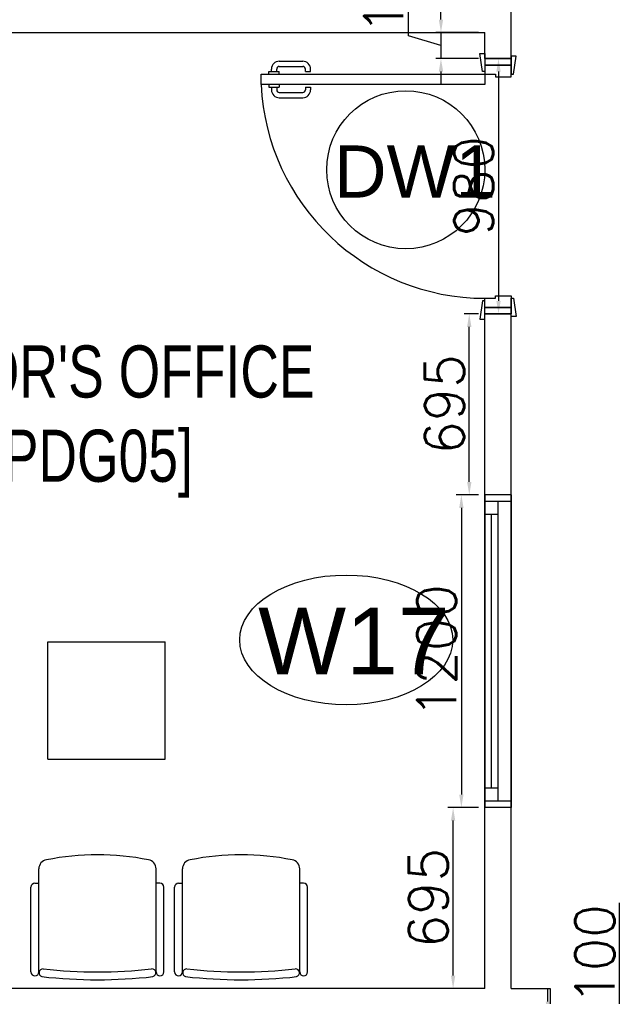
# Model space of a CAD drawing. Header units: millimetres. Extents: x -2143172 to 5255, y -610845 to 279739.
# Drawn here: x -1174450 to -1172144, y -591568 to -587818 of the extents above; entities that cross this region are included whole.
import ezdxf

# ---------------------------------------------------------------- set-up
doc = ezdxf.new("R2010")
doc.units = ezdxf.units.MM
doc.header["$LTSCALE"] = 30
doc.layers.get('0').update_dxf_attribs({"lineweight": 5})
doc.layers.get('Defpoints').update_dxf_attribs({"lineweight": 5})
for name, color, linetype, lineweight in [('72_EGR_BASE_TEXT', 7, 'Continuous', 5), ('Al Window tag', 5, 'Continuous', 5), ('Aluminum', 7, 'Continuous', 5), ('dims.', 152, 'Continuous', 5), ('DTAG', 20, 'Continuous', 9), ('LOADING', 163, 'Continuous', 5), ('Walls', 32, 'Continuous', 5)]:
    doc.layers.add(name, color=color, linetype=linetype, lineweight=lineweight)
doc.layers.add('Wooden Joinery', color=7, linetype='Continuous', lineweight=5, true_color=0x521300)
doc.styles.add('SIMPLEX', font='SIMPLEX.shx', dxfattribs={"height": 150})
doc.styles.add('TTLB-A0-JeddahDP$0$swis721', font='swiss.ttf')
doc.styles.add('X3G_ENTITY_25868A', font='swisscl.ttf', dxfattribs={"height": 200})
doc.styles.add('X3G_ENTITY_258862', font='swisscl.ttf', dxfattribs={"height": 200})
doc.dimstyles.new('Buk', dxfattribs={"dimtxt": 150, "dimasz": 50, "dimexe": 20, "dimexo": 25, "dimgap": 20, "dimtad": 1, "dimdec": 0, "dimrnd": 5, "dimdsep": 46, "dimtxsty": 'SIMPLEX', "dimcen": 0, "dimdle": 20, "dimclrd": 256, "dimclre": 256, "dimclrt": 256, "dimadec": 0, "dimazin": 0, "dimtfac": 0.0075, "dimtdec": 0, "dimtmove": 1, "dimatfit": 2, "dimldrblk": 'ARCHTICK', "dimfxl": 1, "dimtolj": 1, "dimtzin": 0, "dimlwd": -1, "dimlwe": -1, "dimarcsym": 0})

# ---------------------------------------------------------------- blocks, each defined once
blk = doc.blocks.new('*D383')
at = {"layer": 'Defpoints', "color": 0, "transparency": 16777216}
for p in [(-1172786.3, -590843.1), (-1172664, -590843.1), (-1172664, -591538.1)]:
    blk.add_point(p, dxfattribs=at)
at = {"layer": 'dims.', "linetype": 'Continuous', "transparency": 16777216}
for p, q in [((-1172689, -590843.1), (-1172806.3, -590843.1)), ((-1172689, -591538.1), (-1172806.3, -591538.1))]:
    blk.add_line(p, q, dxfattribs=at)
at = {"layer": 'dims.', "transparency": 16777216}
blk.add_line((-1172786.3, -591488.1), (-1172786.3, -590893.1), dxfattribs=at)
for points in [[(-1172794.6, -590893.1), (-1172778, -590893.1), (-1172786.3, -590843.1)], [(-1172794.6, -591488.1), (-1172778, -591488.1), (-1172786.3, -591538.1)]]:
    blk.add_solid(points, dxfattribs=at)
at = {"layer": 'dims.', "transparency": 16777216, "insert": (-1172881.3, -591190.6), "char_height": 150, "attachment_point": 5, "rotation": 90, "style": 'SIMPLEX'}
blk.add_mtext('\\A1;695', dxfattribs=at)
blk = doc.blocks.new('_ArchTick')
at = {"color": 0, "linetype": 'ByBlock', "const_width": 0.15}
blk.add_lwpolyline([(-0.5, -0.5), (0.5, 0.5)], dxfattribs=at)
blk = doc.blocks.new('*D384')
at = {"layer": 'Defpoints', "color": 0, "transparency": 16777216}
for p in [(-1172664, -589643.1), (-1172754.6, -590843.1), (-1172664, -590843.1)]:
    blk.add_point(p, dxfattribs=at)
at = {"layer": 'dims.', "linetype": 'Continuous', "transparency": 16777216}
for p, q in [((-1172689, -589643.1), (-1172774.6, -589643.1)), ((-1172689, -590843.1), (-1172774.6, -590843.1))]:
    blk.add_line(p, q, dxfattribs=at)
at = {"layer": 'dims.', "transparency": 16777216}
blk.add_line((-1172754.6, -589693.1), (-1172754.6, -590793.1), dxfattribs=at)
for points in [[(-1172762.9, -589693.1), (-1172746.2, -589693.1), (-1172754.6, -589643.1)], [(-1172762.9, -590793.1), (-1172746.2, -590793.1), (-1172754.6, -590843.1)]]:
    blk.add_solid(points, dxfattribs=at)
at = {"layer": 'dims.', "transparency": 16777216, "insert": (-1172849.6, -590243.1), "char_height": 150, "attachment_point": 5, "rotation": 90, "style": 'SIMPLEX'}
blk.add_mtext('\\A1;1200', dxfattribs=at)
blk = doc.blocks.new('*D385')
at = {"layer": 'Defpoints', "color": 0, "transparency": 16777216}
for p in [(-1172724.3, -588948.1), (-1172664, -588948.1), (-1172664, -589643.1)]:
    blk.add_point(p, dxfattribs=at)
at = {"layer": 'dims.', "linetype": 'Continuous', "transparency": 16777216}
for p, q in [((-1172689, -588948.1), (-1172744.3, -588948.1)), ((-1172689, -589643.1), (-1172744.3, -589643.1))]:
    blk.add_line(p, q, dxfattribs=at)
at = {"layer": 'dims.', "transparency": 16777216}
blk.add_line((-1172724.3, -589593.1), (-1172724.3, -588998.1), dxfattribs=at)
for points in [[(-1172732.6, -588998.1), (-1172715.9, -588998.1), (-1172724.3, -588948.1)], [(-1172732.6, -589593.1), (-1172715.9, -589593.1), (-1172724.3, -589643.1)]]:
    blk.add_solid(points, dxfattribs=at)
at = {"layer": 'dims.', "transparency": 16777216, "insert": (-1172819.3, -589295.6), "char_height": 150, "attachment_point": 5, "rotation": 90, "style": 'SIMPLEX'}
blk.add_mtext('\\A1;695', dxfattribs=at)
blk = doc.blocks.new('*D386')
at = {"layer": 'Defpoints', "color": 0, "transparency": 16777216}
for p in [(-1172664, -587868.1), (-1172832.9, -587968.1), (-1172664, -587968.1)]:
    blk.add_point(p, dxfattribs=at)
at = {"layer": 'dims.', "transparency": 16777216}
for p, q in [((-1172957.9, -587880.6), (-1172957.9, -587483.5)), ((-1172832.9, -587818.1), (-1172832.9, -587768.1)), ((-1172832.9, -587918.1), (-1172957.9, -587880.6)), ((-1172832.9, -587868.1), (-1172832.9, -587968.1)), ((-1172832.9, -587868.1), (-1172832.9, -587968.1)), ((-1172832.9, -588018.1), (-1172832.9, -588068.1))]:
    blk.add_line(p, q, dxfattribs=at)
at = {"layer": 'dims.', "linetype": 'Continuous', "transparency": 16777216}
for p, q in [((-1172689, -587868.1), (-1172852.9, -587868.1)), ((-1172689, -587968.1), (-1172852.9, -587968.1))]:
    blk.add_line(p, q, dxfattribs=at)
at = {"layer": 'dims.', "transparency": 16777216}
for points in [[(-1172841.2, -587818.1), (-1172824.5, -587818.1), (-1172832.9, -587868.1)], [(-1172841.2, -588018.1), (-1172824.5, -588018.1), (-1172832.9, -587968.1)]]:
    blk.add_solid(points, dxfattribs=at)
at = {"layer": 'dims.', "transparency": 16777216, "insert": (-1173052.9, -587682.1), "char_height": 150, "attachment_point": 5, "rotation": 90, "style": 'SIMPLEX'}
blk.add_mtext('\\A1;100', dxfattribs=at)
blk = doc.blocks.new('*D387')
at = {"layer": 'Defpoints', "color": 0, "transparency": 16777216}
for p in [(-1172614, -587968.1), (-1172614, -588948.1), (-1172612, -588948.1)]:
    blk.add_point(p, dxfattribs=at)
at = {"layer": 'dims.', "linetype": 'Continuous', "transparency": 16777216}
for p, q in [((-1172589, -587968.1), (-1172592, -587968.1)), ((-1172589, -588948.1), (-1172592, -588948.1))]:
    blk.add_line(p, q, dxfattribs=at)
at = {"layer": 'dims.', "transparency": 16777216}
blk.add_line((-1172612, -588018.1), (-1172612, -588898.1), dxfattribs=at)
for points in [[(-1172620.3, -588018.1), (-1172603.7, -588018.1), (-1172612, -587968.1)], [(-1172620.3, -588898.1), (-1172603.7, -588898.1), (-1172612, -588948.1)]]:
    blk.add_solid(points, dxfattribs=at)
at = {"layer": 'dims.', "transparency": 16777216, "insert": (-1172707, -588458.1), "char_height": 150, "attachment_point": 5, "rotation": 90, "style": 'SIMPLEX'}
blk.add_mtext('\\A1;980', dxfattribs=at)
blk = doc.blocks.new('*D403')
at = {"layer": 'Defpoints', "color": 0, "transparency": 16777216}
for p in [(-1172564, -591638.1), (-1172422.5, -591638.1), (-1172564, -591738.1)]:
    blk.add_point(p, dxfattribs=at)
at = {"layer": 'dims.', "transparency": 16777216}
for p, q in [((-1172147.5, -591605.6), (-1172147.5, -591208.5)), ((-1172422.5, -591588.1), (-1172422.5, -591538.1)), ((-1172422.5, -591688.1), (-1172147.5, -591605.6)), ((-1172422.5, -591738.1), (-1172422.5, -591638.1)), ((-1172422.5, -591738.1), (-1172422.5, -591638.1)), ((-1172422.5, -591788.1), (-1172422.5, -591838.1))]:
    blk.add_line(p, q, dxfattribs=at)
at = {"layer": 'dims.', "linetype": 'Continuous', "transparency": 16777216}
for p, q in [((-1172539, -591638.1), (-1172402.5, -591638.1)), ((-1172539, -591738.1), (-1172402.5, -591738.1))]:
    blk.add_line(p, q, dxfattribs=at)
at = {"layer": 'dims.', "transparency": 16777216}
for points in [[(-1172430.9, -591588.1), (-1172414.2, -591588.1), (-1172422.5, -591638.1)], [(-1172430.9, -591788.1), (-1172414.2, -591788.1), (-1172422.5, -591738.1)]]:
    blk.add_solid(points, dxfattribs=at)
at = {"layer": 'dims.', "transparency": 16777216, "insert": (-1172242.5, -591407.1), "char_height": 150, "attachment_point": 5, "rotation": 90, "style": 'SIMPLEX'}
blk.add_mtext('\\A1;100', dxfattribs=at)
blk = doc.blocks.new('A$C72370EFE')
at = {"layer": 'Wooden Joinery'}
for p, q in [((-0.01, -0.03), (-0.01, -0.07)), ((0, -0.03), (-0.01, -0.03)), ((0.04, -0.03), (0.05, -0.03)), ((0.05, -0.03), (0.05, -0.07)), ((-0.05, -0.07), (-0.05, -0.16)), ((-0.03, -0.07), (-0.03, -0.16)), ((-0.01, -0.04), (-0.02, -0.04)), ((-0.01, -0.06), (-0.02, -0.06)), ((0, -0.07), (-0.01, -0.07)), ((0.04, -0.07), (0.05, -0.07)), ((0.05, -0.04), (0.06, -0.04)), ((0.05, -0.06), (0.06, -0.06)), ((0.07, -0.07), (0.07, -0.16)), ((0.09, -0.07), (0.09, -0.16)), ((-0.01, -0.17), (-0.02, -0.17)), ((-0.01, -0.17), (-0.01, -0.19)), ((0.05, -0.17), (0.06, -0.17)), ((0.05, -0.17), (0.05, -0.19)), ((-0.01, -0.19), (-0.02, -0.19)), ((0.05, -0.19), (0.06, -0.19))]:
    blk.add_line(p, q, dxfattribs=at)
for centre, radius, start, end in [((-0.02, -0.07), 0.03, 90, 180), ((-0.02, -0.07), 0.01, 90, 180), ((0.06, -0.07), 0.03, 0, 90), ((0.06, -0.07), 0.01, 0, 90), ((-0.02, -0.16), 0.03, 180, 270), ((-0.02, -0.16), 0.01, 180, 270), ((0.06, -0.16), 0.01, 270, 0), ((0.06, -0.16), 0.03, 270, 0)]:
    blk.add_arc(centre, radius, start, end, dxfattribs=at)
blk = doc.blocks.new('A$C5DAD61B4')
at = {"layer": 'Wooden Joinery'}
for points in [[(80, 959.1), (80, 969.1), (10, 979.1), (10, 959.1)], [(940, 959.1), (940, 969.1), (1010, 979.1), (1010, 959.1)], [(70, 859.1), (70, 849.1), (0, 839.1), (0, 859.1)], [(120, 859.1), (120, 0), (80, 0), (80, 859.1)], [(950, 859.1), (950, 849.1), (1020, 839.1), (1020, 859.1)]]:
    blk.add_lwpolyline(points, close=True, dxfattribs=at)
for points in [[(45, 859.1), (45, 959.1), (20, 959.1), (20, 859.1), (45, 859.1)], [(45, 859.1), (80, 859.1), (80, 899.1), (90, 899.1), (90, 959.1), (45, 959.1), (45, 859.1)], [(975, 859.1), (940, 859.1), (940, 899.1), (930, 899.1), (930, 959.1), (975, 959.1), (975, 859.1)], [(975, 859.1), (975, 959.1), (1000, 959.1), (1000, 859.1), (975, 859.1)]]:
    blk.add_lwpolyline(points, dxfattribs=at)
blk.add_arc((80, 859.1), 860, 272.666, 0, dxfattribs=at)
at = {"layer": 'Wooden Joinery', "xscale": 999.9999999998854, "yscale": 999.9999999998854, "zscale": 999.9999999998854, "rotation": 180}
blk.add_blockref('A$C72370EFE', (120, 0), dxfattribs=at)
blk = doc.blocks.new('A$C37be4daf')
at = {"layer": 'Aluminum', "color": 5}
for p, q in [((1416, 598.2), (216, 598.2)), ((241, 498.2), (241, 598.2)), ((291, 548.2), (291, 598.2)), ((291, 573.2), (1341, 573.2)), ((1341, 548.2), (1341, 598.2)), ((1391, 498.2), (1391, 598.2)), ((1391, 548.2), (241, 548.2)), ((1416, 498.2), (216, 498.2))]:
    blk.add_line(p, q, dxfattribs=at)
at = {"layer": 'Walls'}
for p, q in [((216, 498.2), (216, 598.2)), ((1416, 498.2), (1416, 598.2))]:
    blk.add_line(p, q, dxfattribs=at)
blk = doc.blocks.new('A$C5CCD2EA3')
at = {"layer": 'Al Window tag'}
blk.add_ellipse((0, 0), major_axis=(408.6, 0), ratio=0.610025, dxfattribs=at)
at = {"layer": 'Al Window tag', "insert": (-338.2, 123.8, 0), "char_height": 256, "attachment_point": 1, "style": 'TTLB-A0-JeddahDP$0$swis721'}
blk.add_mtext_dynamic_manual_height_columns('W17', width=1569.457, gutter_width=9406.5, heights=[480.3], dxfattribs=at)
blk = doc.blocks.new('A$C164D1FF0')
at = {"layer": 'DTAG'}
blk.add_circle((0, 0), 303.3, dxfattribs=at)
at = {"layer": 'DTAG', "insert": (-275.2, 93.3), "char_height": 200, "width": 6547.939, "attachment_point": 1, "style": 'TTLB-A0-JeddahDP$0$swis721'}
blk.add_mtext('DW1', dxfattribs=at)
blk = doc.blocks.new('GF21016-P')
at = {"color": 0, "extrusion": (-1.24384e-09, -1.20261e-09, -1)}
for p, q in [((0.0128, 0.0179), (0.0128, 0.4136)), ((0.4628, 0.0179), (0.4628, 0.4136)), ((-0.0172, 0.0179), (-0.0172, 0.3435)), ((-0.0022, 0.3585), (0.0128, 0.3585)), ((0.4778, 0.3585), (0.4628, 0.3585)), ((0.4928, 0.0179), (0.4928, 0.3435)), ((0.4778, 0.0029), (0.4778, 0.0029))]:
    blk.add_line(p, q, dxfattribs=at)
for centre, radius, start, end in [((-0.2378, -0.5362), 1.0036, 78.7568, 101.2432), ((-0.0478, 0.4136), 0.035, 0, 80.6557), ((-0.4278, 0.4136), 0.035, 99.3443, 180), ((0.0022, 0.3435), 0.015, 0, 90), ((-0.4778, 0.3435), 0.015, 90, 180), ((0.0022, 0.0179), 0.015, 270, 0), ((0.0022, 0.0179), 0.015, 180, 270), ((-0.0284, 0.0145), 0.015, 284.3864, 95.5209), ((-0.2378, 1.8734), 1.8855, 263.5119, 276.4881), ((-0.2378, 1.8928), 1.8749, 263.6341, 276.3659), ((-0.4471, 0.0145), 0.015, 84.4791, 255.6136), ((-0.4778, 0.0179), 0.015, 270, 0), ((-0.4778, 0.0179), 0.015, 180, 270)]:
    blk.add_arc(centre, radius, start, end, dxfattribs=at)
blk = doc.blocks.new('GF21058A-P')
at = {"color": 0}
for p, q in [((-0.225, 0.45), (0.225, 0.45)), ((-0.225, 0), (-0.225, 0.45)), ((0.225, 0), (0.225, 0.45)), ((-0.225, 0), (0.225, 0))]:
    blk.add_line(p, q, dxfattribs=at)

msp = doc.modelspace()

# ---------------------------------------------------------------- linework, layer by layer
at = {"layer": 'Walls'}
for p, q in [((-1172564, -587968.1, 0.1), (-1172564, -584268.1, 0.1)), ((-1176304, -587868.1, 0.1), (-1172664, -587868.1, 0.1)), ((-1172664, -587968.1, 0.1), (-1172664, -587868.1, 0.1)), ((-1172664, -587968.1, 0.1), (-1172564, -587968.1, 0.1)), ((-1172664, -588948.1, 0.1), (-1172564, -588948.1, 0.1)), ((-1172664, -591538.1, 0.1), (-1172664, -588948.1, 0.1)), ((-1172564, -591538.1, 0.1), (-1172564, -588948.1, 0.1)), ((-1172664, -591538.1, 0.1), (-1176304, -591538.1, 0.1)), ((-1172564, -591538.1, 0.1), (-1172414, -591538.1, 0.1)), ((-1172414, -591538.1, 0.1), (-1172414, -591638.1, 0.1))]:
    msp.add_line(p, q, dxfattribs=at)

# ---------------------------------------------------------------- block references
at = {"rotation": 90}
msp.add_blockref('A$C37be4daf', (-1172065.8, -591059.1, 0.1), dxfattribs=at)
at = {"layer": 'Al Window tag'}
msp.add_blockref('A$C5CCD2EA3', (-1173196.3, -590199.6, 0.2), dxfattribs=at)
at = {"layer": 'DTAG'}
msp.add_blockref('A$C164D1FF0', (-1172967.9, -588394.7, -0.1), dxfattribs=at)
at = {"layer": 'LOADING', "extrusion": (7.77437e-06, 8.59117e-06, -1), "xscale": -1000.000000000004, "yscale": 1000.000000000005, "zscale": 999.9999999999977, "rotation": 359.9999999987463}
msp.add_blockref('GF21058A-P', (1174116, -590656.7, -14.3), dxfattribs=at)
at = {"layer": 'LOADING', "extrusion": (2.67577e-11, 8.17196e-07, -1), "xscale": 1000, "yscale": 1000, "zscale": 1000, "rotation": 359.9999748871168}
for p in [(1173913.2, -591491.9, -0.6), (1173362, -591491.9, -0.6)]:
    msp.add_blockref('GF21016-P', p, dxfattribs=at)
at = {"layer": 'Wooden Joinery', "rotation": 270}
msp.add_blockref('A$C5DAD61B4', (-1173523.1, -587948.1, 0.1), dxfattribs=at)

# ---------------------------------------------------------------- texts
at = {"layer": '72_EGR_BASE_TEXT', "extrusion": (8.17011e-07, -7.77426e-06, 1), "insert": (-1174482.4, -589069.1, 0.1), "char_height": 200, "attachment_point": 2, "text_direction": (1, 0, -1e-06), "style": 'X3G_ENTITY_258862'}
msp.add_mtext("SUPERVISOR'S OFFICE", dxfattribs=at)
at = {"layer": '72_EGR_BASE_TEXT', "insert": (-1174257.7, -589392.5, 0.1), "char_height": 200, "attachment_point": 2, "style": 'X3G_ENTITY_25868A'}
msp.add_mtext('[OPDG05]', dxfattribs=at)

# ---------------------------------------------------------------- dimensions: what is measured, and where the dimension line sits
at = {"layer": 'dims.'}
for base, p1, p2, picture, middle in [((-1172832.9, -587968.1, 0.1), (-1172664, -587868.1, 0.1), (-1172664, -587968.1, 0.1), '*D386', (-1173052.9, -587860.6, 0.1)), ((-1172612, -588948.1, 0.1), (-1172614, -587968.1, 0.1), (-1172614, -588948.1, 0.1), '*D387', (-1172707, -588458.1, 0.1)), ((-1172724.3, -588948.1, 0.1), (-1172664, -589643.1, 0.1), (-1172664, -588948.1, 0.1), '*D385', (-1172819.3, -589295.6, 0.1)), ((-1172754.6, -590843.1, 0.1), (-1172664, -589643.1, 0.1), (-1172664, -590843.1, 0.1), '*D384', (-1172849.6, -590243.1, 0.1)), ((-1172786.3, -590843.1, 0.1), (-1172664, -591538.1, 0.1), (-1172664, -590843.1, 0.1), '*D383', (-1172881.3, -591190.6, 0.1)), ((-1172422.5, -591638.1, 0.1), (-1172564, -591738.1, 0.1), (-1172564, -591638.1, 0.1), '*D403', (-1172242.5, -591585.6, 0.1))]:
    dim = msp.add_linear_dim(base=base, p1=p1, p2=p2, angle=90, dimstyle='Buk', dxfattribs=at)
    dim.commit()
    dim.dimension.update_dxf_attribs({"geometry": picture, "text_midpoint": middle})

doc.saveas('drawing.dxf')
